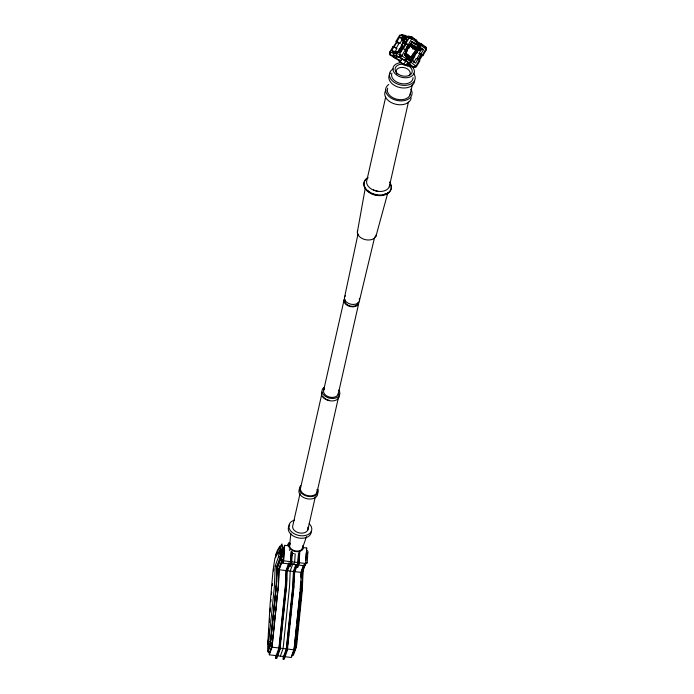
<?xml version="1.0" encoding="UTF-8"?>
<svg xmlns="http://www.w3.org/2000/svg" width="694" height="694" viewBox="0 0 694 694"><rect width="100%" height="100%" fill="white"/><g stroke="black" fill="none" stroke-linecap="round" stroke-linejoin="round"><path stroke-width="1.04" d="M267.728 644.492L270.157 603.528L272.994 570.806L274.911 558.167L277.86 552.346L278.554 556.683L275.214 565.974L274.33 587.124L268.752 641.638L267.728 644.492L269.463 644.7L270.487 641.855L276.065 587.332L276.949 566.191L280.289 556.9L279.595 552.554M276.325 586.734L277.158 566.885L280.792 556.77L279.821 550.741M275.631 557.733L276.082 553.986L277.479 550.108L279.899 546.143L280.923 552.493L282.441 548.269L284.349 547.184L283.482 560.153L282.97 561.576L281.4 560.275L281.2 557.377L277.166 568.586L276.472 585.172L270.252 645.515L267.988 651.822L269.532 653.175L271.996 646.322L278.329 585.042L278.988 569.184L282.076 560.587M278.311 582.266L278.528 577.087M291.159 551.574L290.482 561.654L289.65 563.97L282.77 563.138L282.571 560.249L279.153 569.739L278.537 584.556L272.065 647.172L269.315 654.815L276.186 655.648L278.936 648.005L285.408 585.389L286.032 570.572L288.765 562.981M292.382 551.886L291.645 562.851L290.292 566.616L289.337 566.495L289.129 563.606L286.301 571.483L285.746 584.617L279.031 649.376L275.83 658.294L276.793 658.406L279.994 649.497L286.709 584.738L287.255 571.596L289.736 564.708M286.37 585.51L286.683 578.102M295.791 564.821L293.397 571.466L292.773 586.283L286.301 648.899L283.551 656.541L277.149 655.761L279.899 648.118L286.301 648.899M299.825 551.713L299.01 563.745L297.657 567.51L296.702 567.388L296.494 564.5L293.666 572.376L293.111 585.51L286.405 650.269L283.195 659.187L284.158 659.3L287.359 650.382L294.074 585.632L294.62 572.489L296.746 566.582M293.909 582.171L294.308 572.645M300.667 581.372L300.181 589.865M300.84 577.139L301.066 571.856L302.653 571.674L305.586 563.519M303.963 564.821L301.231 572.42L300.615 587.237L294.135 649.844L291.385 657.487L284.514 656.654M302.133 581.017L295.696 648.014L293.97 652.811M302.22 578.857L302.541 571.283M302.653 571.674L301.959 588.26L295.739 648.604L293.467 654.91L291.61 655.847M268.205 639.816L267.988 651.822M268.708 632.381L268.916 629.198M269.419 621.763L269.636 618.58M270.061 612.212L270.348 607.961M268.222 641.36L268.144 650.677L270.209 644.926L276.325 585.502M268.786 632.919L268.934 630.811M269.498 622.371L269.645 620.263M284.288 549.804L282.232 549.553L281.599 559.017L281.339 556.284L277.053 568.195M281.4 560.275L282.441 548.269M283.872 552.554L284.08 549.492M282.77 563.138L283.603 560.821L284.644 545.337L288.574 545.814M289.337 566.495L290.682 562.739L291.419 551.773M291.541 560.336L291.445 561.776L297.847 562.548L298.455 553.552M291.827 556.015L292.044 552.771M295.202 553.907L294.646 562.166L293.814 564.474M296.702 567.388L298.056 563.632L298.793 552.667M299.192 556.909L298.81 562.669L305.681 563.502L306.722 548.017L302.792 547.54M305.698 560.665L306.21 553.101M305.048 564.248L306.887 563.363L307.173 562.565L307.928 551.357L306.427 549.856M270.86 601.611L271.042 599.503M271.493 594.22L271.684 592.112M272.23 585.771L272.412 583.663M272.065 644.648L272.291 642.497M272.846 637.101L273.072 634.949M273.401 631.714L273.731 628.486M274.182 624.175L274.399 622.015M274.841 617.703L275.067 615.552M275.509 611.241L275.848 608.005M276.29 603.693L276.516 601.542M276.958 597.23L277.175 595.07M277.626 590.768L277.843 588.607M280.003 647.06L280.445 642.817M280.775 639.634L281.209 635.383M281.434 633.266L282.527 622.648M282.857 619.464L283.299 615.222M283.516 613.097L283.959 608.855M284.176 606.73L284.618 602.487M284.835 600.362L285.381 595.062M285.598 592.936L286.041 588.694M286.232 651.883L287.481 646.895M287.698 644.769L288.14 640.527M288.357 638.402L288.799 634.16M289.016 632.034L289.563 626.725M289.788 624.609L290.222 620.358M290.448 618.241L290.881 613.99M291.098 611.874L291.654 606.565M291.87 604.439L292.313 600.197M292.53 598.072L292.963 593.83M293.189 591.704L293.736 586.404M293.146 651.571L294.074 648.994L296.52 625.346M296.737 623.195L299.955 592.017M289.572 545.762L290.881 533.322M273.505 570.989L273.826 568.863M357.341 232.195L365.304 187.935M344.632 296.885L358.009 233.991M410.874 38.691L409.607 37.554L411.655 36.99L411.559 39.046M405.279 61.801L405.712 59.866M411.655 36.99L409.512 37.988M385.63 97.273L366.953 179.928A11.72 7.894 12.7 0 0 376.599 191.11A11.72 7.894 12.7 0 0 389.69 184.751M321.756 394.261L300.702 487.483A8.554 5.76 12.7 0 0 308.839 495.82A8.554 5.76 12.7 0 0 316.993 489.461M300.103 493.261L292.833 525.436A7.86 5.292 12.7 0 0 300.311 533.096A7.86 5.292 12.7 0 0 307.806 527.258M323.725 389.993L344.198 299.383A7.565 5.101 12.7 0 0 350.427 306.601A7.565 5.101 12.7 0 0 358.876 302.497M338.143 394.418L358.616 303.807M307.798 530.034L315.302 496.817M316.993 492.48L338.525 397.168M389.291 186.781L408.436 102.027M410.024 95.017L412.409 84.46M359.292 301.378L374.725 236.888M375.983 236.16L387.851 192.715M302.341 548.477L306.514 536.644M276.091 554.671L279.777 547.158L280.801 553.543L282.232 549.553M278.797 553.101L279.456 551.279M283.612 548.217L284.644 545.337M283.386 549.856L284.349 547.184M278.875 568.794L281.807 560.639M283.109 560.474L283.395 559.685M288.695 565.948L286.986 570.694L293.397 571.466M292.929 563.485L290.196 571.084L289.572 585.901L283.1 648.508L280.35 656.151M294.698 570.633L295.722 567.787M297.847 562.548L297.015 564.864L290.613 564.092M306.375 548.98L306.722 548.017M269.688 652.03L270.825 648.881M271.102 648.092L271.675 646.513M307 554.636L307.72 552.641M301.413 570.902L303.469 565.176M304.493 565.645L303.157 569.366L302.272 590.507L296.702 645.03L295.67 647.875M302.896 570.286L305.56 562.834L307.173 562.565M305.681 563.502L304.848 565.81L297.978 564.977M291.922 654.997L292.842 652.429M394.47 52.779L396.933 48.571L393.125 46.307L389.681 52.197L390.106 54.904L396.022 58.704L397.506 56.179M396.5 42.065L396.074 41.25L399.527 35.359L401.921 34.7L405.365 35.455L406.779 36.478L404.81 39.853L402.347 39.306L399.883 43.514L397.914 43.089M393.056 51.755L391.65 50.731L394.105 46.524M396.074 41.25L397.063 41.466L399.527 37.259L401.991 37.806L404.81 39.853M394.235 46.767L397.194 41.709L396.621 41.588L393.672 46.637L396.213 48.198L399.163 43.149L397.783 42.846M396.022 58.704L392.5 56.145L394.964 56.691L393.55 55.667L393.125 52.961L394.114 51.269L396.933 53.325M401.991 37.806L402.971 36.114L405.365 35.455M405.877 57.073L407.846 57.507L404.897 60.656L399.961 57.073L394.019 55.286L393.672 53.056L394.235 52.085L397.194 52.735M406.649 39.471L404.68 39.038L402.702 37.606L403.275 36.635L405.244 36.088L408.202 36.739M407.057 39.992L404.94 38.456L405.929 36.765L408.324 36.105L411.776 36.869L416.712 40.452L416.712 42.351L415.723 44.034L413.754 43.601L411.637 42.065M395.944 52.423L397.914 52.163L399.623 48.363L401.358 49.421L403.023 46.585L401.592 45.709L400.126 48.927L401.375 46.793M401.288 45.518L403.223 42.204L406.519 42.256L403.223 42.204L401.522 45.969M398.408 51.304L400.178 48.485L401.765 49.638M400.247 48.615L401.913 45.778M401.635 58.851L400.256 61.211L399.692 61.081L395.459 58.01L396.022 58.14L396.942 56.57M403.899 41.432L405.869 41.866L406.858 40.183M405.018 43.462L405.339 42.915M400.377 52.007L404.81 44.425L403.223 43.271L404.611 43.575L407.404 38.994L404.94 38.456M406.233 43.705L405.66 43.575L402.711 48.623L403.275 48.754L406.233 43.705L409.738 45.683L412.201 41.475L415.723 44.034M402.98 48.476L399.527 54.366L399.961 57.073L401.93 55.607L405.374 49.716L402.98 48.476L401.991 48.259L399.527 52.466L397.063 51.92L396.083 53.611L396.508 56.318L400.386 57.88M405.929 43.418L409.373 37.528L411.776 36.869L411.776 38.769L408.324 44.659L404.949 43.202L407.066 44.737M408.211 44.72L405.253 49.777L406.068 50.367L409.018 45.31L407.638 45.006M405.548 51.937L406.519 50.28L407.309 50.853L405.929 53.221L407.916 54.661L406.25 56.44L404.168 54.921M399.276 59.658L399.276 61.566L400.256 61.775L402.225 58.409M410.596 44.095L412.071 41.571M408.566 47.799L406.91 50.645L406.45 50.315L408.115 47.47L408.974 48.007L410.362 45.639L413.954 48.32L414.726 48.493L415.047 47.062L412.34 45.266L415.047 47.062M412.895 45.067L412.34 44.945L411.238 46.836L412.349 47.079L412.895 45.067L410.813 43.549M408.731 57.871L406.346 56.136L407.578 54.913L406.805 54.739L409.963 56.639L408.731 57.871L404.324 54.947L406.779 50.74L405.374 49.716M412.661 45.336L412.349 46.758L414.726 48.493M400.256 61.775L403.787 64.342L405.756 60.968L407.395 61.332M407.014 58.816L407.751 57.55M412.921 48.701L413.659 47.444M414.127 46.654L415.602 44.13M408.193 57.376L407.413 58.704L409.078 59.068M412.956 49.222L413.737 47.903L414.188 48.233M408.072 58.044L409.182 56.153L412.279 57.836L413.667 55.468L414.7 56.492L412.757 59.814L409.738 57.342L408.072 58.044L410.059 59.484L408.671 59.181M409.738 57.342L410.293 56.396M413.615 48.571L414.726 48.814L415.281 46.793L414.726 46.672L416.712 48.112M403.787 64.342L406.25 64.88L407.725 62.356M416.096 48.042L418.066 44.676M411.794 55.91L413.277 53.386M406.97 64.681L410.735 65.921L406.97 64.681L408.35 62.321M418.3 50.332L418.057 48.814L418.3 50.332L416.357 53.655L414.214 52.38L415.324 52.623L416.712 50.254L415.602 50.011L411.169 57.593L412.279 57.836M418.196 45.483L416.816 47.843L419.775 48.493M413.737 55.598L415.402 52.761L414.622 52.588L412.956 55.433L414.387 56.309L415.853 53.091L414.387 56.309M410.926 61.992L411.49 61.02L407.257 57.949L406.693 58.912L410.926 61.992L409.304 63.197L404.342 59.944M414.457 56.041L411.412 60.187L409.469 59.753M416.357 53.655L418.057 49.881L422.013 49.335M413.485 42.594L418.577 46.229L419.957 46.533L420.521 44L416.296 40.929L416.296 42.499L420.529 45.57M414.127 61.861L416.096 58.496L418.074 58.929L419.905 60.76L416.461 66.65L414.066 67.309L410.614 66.555L409.208 65.531L410.189 63.848M409.208 65.531L411.672 66.069L408.141 63.51L409.13 63.727L412.08 60.578L415.611 63.137L418.074 58.929M420.469 54.47L419.055 53.447L421.518 49.231L417.988 46.672L419.957 47.105L420.946 45.422L420.946 43.522L419.957 43.306L423.487 45.865M419.055 53.447L421.024 53.872L423.487 49.664L419.957 47.105M418.196 59.172L421.154 54.115L419.775 53.811L416.816 58.869L419.011 59.762L421.961 54.705L422.316 55.373L419.358 60.421M419.289 59.458L420.764 56.934M419.48 59.953L416.036 65.843L414.066 67.309L409.13 63.727M424.155 46.724L425.882 47.105L426.307 49.812L422.863 55.711L422.438 54.904L425.882 49.005L425.882 47.105L420.946 43.522M280.385 546.404L281.92 543.896L282.762 549.093M278.736 552.519L280.879 548.954M287.49 545.024L289.094 542.387L289.424 544.434M400.221 56.353L401.175 55.641L400.022 55.052C400.976 59.927 398.156 52.111 401.279 55.112M400.03 56.873L401.956 55.468M294.074 648.994L295.739 648.604M399.276 61.566L404.212 65.149L407.664 65.904L410.059 65.245L408.332 64.863M425.318 47.409L425.899 47.331M390.67 54.609L390.08 54.687L389.716 52.371L390.306 52.293M418.074 48.936L422.013 48.415M394.747 52.163L397.705 51.772M393.125 52.961L389.681 52.197L390.67 52.978M425.318 49.031L426.307 49.812M418.274 50.237L421.232 49.855M425.682 49.716L426.263 49.647M276.082 553.986L276.585 554.046M280.792 556.77L282.337 556.961M278.554 556.683L280.289 556.9M281.686 559.485L283.482 560.153M283.603 560.821L290.482 561.654M290.682 562.739L291.645 562.851M298.056 563.632L299.01 563.745M275.214 565.974L276.949 566.191M277.166 568.586L278.988 569.184M279.153 569.739L286.032 570.572M294.36 571.587L301.231 572.42M286.301 571.483L287.255 571.596M293.666 572.376L294.62 572.489M268.752 641.638L270.487 641.855M272.109 643.104L270.565 642.913L269.185 646.747L269.159 643.581M270.252 645.515L271.996 646.322M272.065 647.172L278.936 648.005M287.264 649.011L294.135 649.844M279.031 649.376L279.994 649.497M286.405 650.269L287.359 650.382M408.029 37.112L405.244 36.088M399.527 35.359L402.971 36.114M405.929 36.765L411.776 38.769L416.712 42.351M403.275 36.635L406.233 37.285M416.712 40.452L412.904 38.187M402.702 37.606L405.66 38.257M420.521 44L415.723 40.807M407.768 45.249L409.738 45.683M419.055 48.693L423.487 49.664M407.794 47.634L408.974 48.007M421.744 55.251L422.316 55.373M421.874 55.494L422.863 55.711M398.79 50.853L400.178 51.156M397.688 51.677L399.623 52.102M412.557 55.216L413.667 55.468M391.65 50.731L394.114 51.269M406.805 54.418L407.916 54.661M414.144 56.37L414.7 56.492M393.672 53.056L399.527 54.366L406.866 59.19M394.019 55.286L396.977 55.936M393.55 55.667L390.106 54.904L390.106 53.004M410.111 60.144L412.08 60.578M404.498 59.996L409.304 63.197M404.897 60.656L399.102 57.012M414.734 66.277L416.461 66.65L411.1 62.26M293.215 553.422L294.187 553.743M409.607 37.554L411.655 38.612M406.831 46.741L408.176 47.435L410.119 44.121L412.895 46.134M420.946 45.422L425.882 49.005M415.723 43.462L419.957 46.533M401.921 34.7L403.561 35.897M415.281 46.793L418.786 49.274M410.362 43.505L412.34 44.945M416.799 48.554L418.916 50.089M415.281 47.86L418.057 49.881M412.661 46.22L415.047 47.947M399.527 37.259L405.869 41.866M414.726 48.814L416.712 50.254M401.783 39.896L403.197 40.92M409.911 45.882L415.602 50.011M421.024 53.872L422.438 54.904M405.66 43.575L406.979 44.529M415.324 52.623L416.122 53.195M397.063 41.466L399.883 43.514M401.843 45.639L403.431 46.793M405.478 53.464L409.963 56.639M407.257 55.459L409.642 57.186M404.576 53.594L407.361 55.615M408.627 58.166L411.412 60.187M406.727 58.261L408.419 59.484M406.25 64.88L407.664 65.904M396.022 58.14L400.256 61.211M426.159 49.205L425.951 47.903M400.022 36.053L399.657 35.368L399.9 35.871M399.623 48.363L399.865 48.814M393.125 46.307L393.55 47.114M389.716 52.371L390.028 54.106M289.329 549.639L289.745 550.463M403.041 38.968L404.455 41.883M415.958 65.956L415.715 65.444L416.322 66.641L416.079 66.138L414.032 66.702L414.275 67.214M412.479 59.415L413.884 62.339M401.418 38.309L403.509 42.594M281.738 545.337L282.415 549.544M281.859 553.942L282.18 555.955M297.526 565.575L297.657 567.51M282.831 559.642L282.97 561.576M293.449 652.967L293.467 654.91M283.169 656.073L283.195 659.187M275.804 655.179L275.83 658.294M269.289 651.779L269.315 654.815M376.313 234.494A9.612 6.48 12.7 0 1 365.582 239.708A9.612 6.48 12.7 0 1 357.67 230.538M410.414 92.996A11.72 7.894 12.7 0 1 397.332 99.346A11.72 7.894 12.7 0 1 387.686 88.164M385.413 193.878A11.72 7.894 12.7 0 1 383.019 194.858M377.241 195.231A11.72 7.894 12.7 0 1 371.455 193.453M370.605 192.975A11.72 7.894 12.7 0 1 367.768 190.668M413.06 77.633A10.904 7.348 12.7 0 1 400.889 83.54A10.904 7.348 12.7 0 1 391.91 73.148M411.924 66.433A10.904 7.348 12.7 0 1 409.321 77.242A10.904 7.348 12.7 0 1 393.802 71.968A10.904 7.348 12.7 0 1 400.906 62.686M407.977 65.6A8.692 5.856 12.7 0 1 409.191 75.429A8.692 5.856 12.7 0 1 395.623 71.274A8.692 5.856 12.7 0 1 403.691 64.282M397.02 74.111A7.218 4.867 12.7 0 1 403.197 67.465A7.218 4.867 12.7 0 1 409.356 75.603M377.666 191.128A8.475 5.717 12.7 0 1 373.485 189.844M389.56 182.028A13.897 9.369 12.7 0 1 385.534 194.068A13.897 9.369 12.7 0 1 367.161 190.165A13.897 9.369 12.7 0 1 367.985 177.447M390.774 185.159A13.897 9.369 12.7 0 1 376.313 195.318A13.897 9.369 12.7 0 1 365.096 180.492M365.651 179.824A13.897 9.369 12.7 0 1 367.829 178.124M413.494 73.217A13.091 8.822 12.7 0 1 409.703 84.555A13.091 8.822 12.7 0 1 392.396 80.877A13.091 8.822 12.7 0 1 393.177 68.897M414.639 80.487A13.091 8.822 12.7 0 1 398.365 87.149A13.091 8.822 12.7 0 1 390.531 73.096M410.874 89.17A13.429 9.048 12.7 0 1 406.129 100.136A13.429 9.048 12.7 0 1 388.944 96.492A13.429 9.048 12.7 0 1 388.709 84.46M411.178 97.863A13.429 9.048 12.7 0 1 394.539 103.909A13.429 9.048 12.7 0 1 385.977 90.133M302.558 547.332A6.584 4.433 12.7 0 1 294.377 550.689A6.584 4.433 12.7 0 1 290.439 543.619M359.301 298.654A7.695 5.188 12.7 0 1 350.964 304.224A7.695 5.188 12.7 0 1 345.395 295.705M329.641 400.395A8.554 5.76 12.7 0 1 326.805 399.527M326.154 399.215A8.554 5.76 12.7 0 1 323.074 396.699M358.121 302.411A6.801 4.58 12.7 0 1 350.531 306.089A6.801 4.58 12.7 0 1 344.927 299.608M338.403 393.108A7.565 5.101 12.7 0 1 328.999 396.959A7.565 5.101 12.7 0 1 324.471 388.84M338.707 390.037A9.091 6.125 12.7 0 1 336.078 397.914A9.091 6.125 12.7 0 1 324.063 395.363A9.091 6.125 12.7 0 1 324.601 387.044M339.045 394.114A9.091 6.125 12.7 0 1 330.37 400.872A9.091 6.125 12.7 0 1 321.721 392.015M317.956 489.4A9.56 6.437 12.7 0 1 307.607 496.305A9.56 6.437 12.7 0 1 300.684 485.731M317.713 493.59A9.56 6.437 12.7 0 1 305.837 498.448A9.56 6.437 12.7 0 1 300.129 488.194M309.134 523.684A11.659 7.86 12.7 0 1 307.182 534.953A11.659 7.86 12.7 0 1 290.699 530.945A11.659 7.86 12.7 0 1 294.568 520.144M311.268 531.595A11.659 7.86 12.7 0 1 296.772 537.529A11.659 7.86 12.7 0 1 289.797 525.011M302.853 545.423A7.443 5.014 12.7 0 1 295.34 551.522A7.443 5.014 12.7 0 1 289.962 542.986M415.767 66.242L414.821 66.945L415.975 66.624L415.767 66.242M411.36 37.311L410.206 37.623L411.36 38.222L411.36 37.311"/></g></svg>
